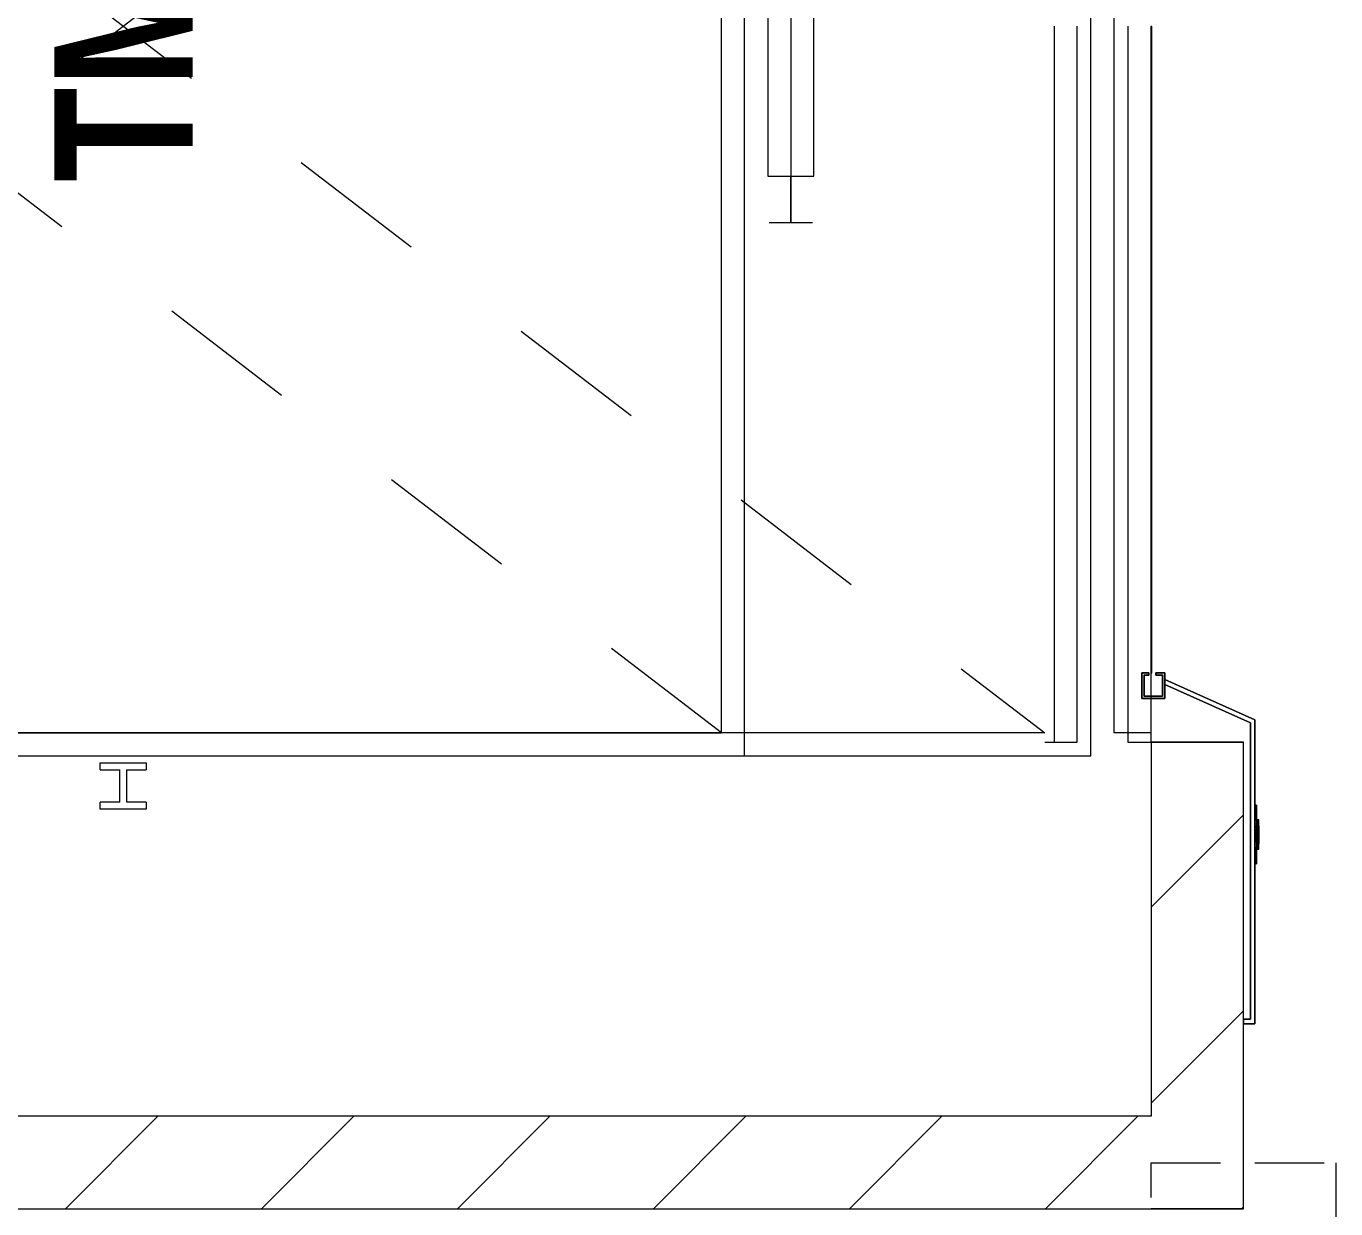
# Model space of a CAD drawing. Header units: millimetres. Extents: x -4000 to 187956, y -58990 to 162485.
# Drawn here: x 125715 to 128550, y 10400 to 12960 of the extents above; entities that cross this region are included whole.
import ezdxf

# ---------------------------------------------------------------- set-up
doc = ezdxf.new("R2010")
doc.units = ezdxf.units.MM
for name, pattern in [('Dash', [600, 300, -300]), ('Dash - 1_5mm', [225, 150, -75]), ('Dash_2_', [635, 317.5, -317.5])]:
    doc.linetypes.add(name, pattern=pattern)
for name, color, linetype, lineweight in [('A-ANNO-NOTE', 131, 'Continuous', 9), ('A-DETL-GENF', 92, 'Continuous', 9), ('A-DOOR', 31, 'Continuous', 13), ('A-DOOR-HDLN', 31, 'Dash_2_', 13), ('A-WALL', 113, 'Continuous', 13), ('A-WALL-PATT', 111, 'Continuous', 13)]:
    doc.layers.add(name, color=color, linetype=linetype, lineweight=lineweight)
doc.styles.add('Arial_B', font='arialbd.ttf', dxfattribs={"width": 0.8, "height": 300})
pattern_1 = [(45, (0, 0), (-212.132, 212.132), [])]

# ---------------------------------------------------------------- blocks, each defined once
blk = doc.blocks.new('MP_DR_Shutter_Roller - 3400x4000-335565-0_000')
at = {"layer": 'A-DOOR', "linetype": 'Dash - 1_5mm', "lineweight": 9}
for p, q in [((-1950, -500), (-1950, -100)), ((-1950, -100), (1950, -100)), ((1950, -100), (1950, -500)), ((1950, -500), (-1950, -500))]:
    blk.add_line(p, q, dxfattribs=at)
at = {"layer": 'A-DOOR', "color": 174, "lineweight": 15}
blk.add_line((1700, -100), (-1700, -100), dxfattribs=at)
blk.add_line((1700, -100), (-1700, -100), dxfattribs=at)
blk.add_line((1700, -100), (-1700, -100), dxfattribs=at)
blk.add_line((1700, -100), (-1700, -100), dxfattribs=at)
blk.add_line((1700, -100), (-1700, -100), dxfattribs=at)
blk.add_line((1700, -100), (-1700, -100), dxfattribs=at)
blk.add_line((1700, -100), (-1700, -100), dxfattribs=at)
blk.add_line((1700, -100), (-1700, -100), dxfattribs=at)
blk.add_line((1700, -100), (-1700, -100), dxfattribs=at)
blk.add_line((1700, -100), (-1700, -100), dxfattribs=at)
blk.add_line((1700, -100), (-1700, -100), dxfattribs=at)
blk.add_line((1700, -100), (-1700, -100), dxfattribs=at)
blk.add_line((1700, -100), (-1700, -100), dxfattribs=at)
blk.add_line((1700, -100), (-1700, -100), dxfattribs=at)
blk.add_line((1700, -100), (-1700, -100), dxfattribs=at)
blk.add_line((1700, -100), (-1700, -100), dxfattribs=at)
blk.add_line((1700, -100), (-1700, -100), dxfattribs=at)
blk.add_line((1700, -100), (-1700, -100), dxfattribs=at)
blk.add_line((1700, -100), (-1700, -100), dxfattribs=at)
blk.add_line((1700, -100), (-1700, -100), dxfattribs=at)
blk.add_line((1700, -100), (-1700, -100), dxfattribs=at)
blk.add_line((1700, -100), (-1700, -100), dxfattribs=at)
blk.add_line((1700, -100), (-1700, -100), dxfattribs=at)
blk.add_line((1700, -100), (-1700, -100), dxfattribs=at)
blk = doc.blocks.new('VSC-THANG MÁY 2 - 3060x4090-335206-0_000')
at = {"layer": 'A-DOOR', "lineweight": 9}
blk.add_line((1605, 4335), (-1455, 4335), dxfattribs=at)
at = {"layer": 'A-DOOR-HDLN', "linetype": 'Continuous', "lineweight": 9}
for p, q in [((400, 4535), (-250, 4535)), ((400, 4435), (400, 4535)), ((500, 4438.1), (500, 4531.9)), ((-350, 4485), (500, 4485)), ((500, 4485), (400, 4485)), ((-250, 4435), (400, 4435)), ((1655, 4385), (-1505, 4385)), ((1655, 245), (1655, 4385)), ((1605, 345), (1605, 4335))]:
    blk.add_line(p, q, dxfattribs=at)
at = {"layer": 'A-DOOR-HDLN', "color": 5, "linetype": 'Dash', "lineweight": 15}
blk.add_line((1605, 4335), (-1455, 345), dxfattribs=at)
blk = doc.blocks.new('VSC-THANG MÁY 2 - 3060x4090-V704-0_000')
at = {"layer": 'A-DOOR', "lineweight": 9, "transparency": 33554534}
h = blk.add_hatch(color=256, dxfattribs=at)
h.paths.add_polyline_path([(-1380.9, 85), (-1325, 85), (-1325, 105), (-1330, 105), (-1330, 90), (-1375.9, 90), (-1375.9, 130), (-1330, 130), (-1330, 120), (-1325, 120), (-1325, 135), (-1380.9, 135)])
h.paths.add_polyline_path([(1475, 85), (1530.9, 85), (1530.9, 135), (1475, 135), (1475, 120), (1480, 120), (1480, 130), (1525.9, 130), (1525.9, 90), (1480, 90), (1480, 105), (1475, 105)])
at = {"layer": 'A-DOOR', "lineweight": 9}
h = blk.add_hatch(dxfattribs=at)
h.set_pattern_fill('FP_22', color=256, style=0, pattern_type=2)
h.set_pattern_definition([(315, (-12885, 128264.8), (449.0128, 449.0128), []), (315, (-12885, 128106.04), (898.0256, 0), []), (315, (-12885, 128423.54), (898.0256, 0), [])])
h.paths.add_polyline_path([(-1325, 113), (74.2, 113), (74.2, 115), (-1325, 115)])
h.paths.add_polyline_path([(75, 115), (75, 113), (1475, 113), (1475, 115), (715.3, 115)])
at = {"layer": 'A-DETL-GENF', "color": 250}
for p, q in [((-1620, 2390), (-1605, 2390)), ((-1620, 2290), (-1620, 2390)), ((-1605, 2347.5), (-1605, 2390)), ((-1535, 2390), (-1535, 2347.5)), ((-1535, 2390), (-1520, 2390)), ((-1520, 2390), (-1520, 2290)), ((-1605, 2347.5), (-1535, 2347.5)), ((-1605, 2290), (-1605, 2332.5)), ((-1605, 2332.5), (-1535, 2332.5)), ((-1535, 2332.5), (-1535, 2290)), ((-1605, 2290), (-1620, 2290)), ((-1520, 2290), (-1535, 2290))]:
    blk.add_line(p, q, dxfattribs=at)
at = {"layer": 'A-DOOR', "color": 5, "lineweight": 15}
for p, q in [((-1325, 135), (-1380.9, 135)), ((-1380.9, 135), (-1380.9, 85)), ((-1375.9, 90), (-1375.9, 130)), ((-1375.9, 130), (-1330, 130)), ((-1330, 130), (-1330, 120)), ((-1330, 120), (-1325, 120)), ((-1325, 120), (-1325, 135)), ((74.2, 115), (-1325, 115)), ((-1325, 115), (-1325, 113)), ((74.2, 113), (74.2, 115)), ((-1330, 90), (-1375.9, 90)), ((-1325, 105), (-1330, 105)), ((-1330, 105), (-1330, 90)), ((-1325, 113), (74.2, 113)), ((-1325, 85), (-1325, 105)), ((-1350.6, 85), (-1433, -100)), ((-1426.5, -110), (-1339.7, 85)), ((-1380.9, 85), (-1325, 85)), ((-1339.7, 85), (-1350.6, 85)), ((-2085, -85), (-2085, -110)), ((-2075, -100), (-2075, -85)), ((-2085, -110), (-1738.5, -110)), ((-1433, -100), (-2075, -100)), ((-1738.5, -110), (-1611.5, -110)), ((-1738.5, -110), (-1738.5, -113.2)), ((-1611.5, -113.2), (-1738.5, -113.2)), ((-1706.7, -113.2), (-1706.7, -116.4)), ((-1705.2, -113.2), (-1705.2, -114.8)), ((-1644.8, -114.8), (-1644.8, -113.2)), ((-1643.2, -116.4), (-1643.2, -113.2)), ((-1611.5, -113.2), (-1611.5, -110)), ((-1611.5, -110), (-1426.5, -110)), ((-1675.2, -116.4), (-1706.9, -116.4)), ((-1706.9, -116.4), (-1706.9, -118.5)), ((-1706.9, -118.5), (-1643.4, -118.5)), ((-1706.9, -118.5), (-1705.9, -118.5)), ((-1706.7, -116.4), (-1705.7, -116.4)), ((-1667, -116.4), (-1675, -116.4)), ((-1659.3, -116.4), (-1666.8, -116.4)), ((-1666.8, -116.4), (-1659.3, -116.4)), ((-1659.1, -116.4), (-1652.7, -116.4)), ((-1652.5, -116.4), (-1647.7, -116.4)), ((-1647.5, -116.4), (-1643.2, -116.4)), ((-1644.5, -118.5), (-1643.4, -118.5)), ((-1643.4, -118.5), (-1643.4, -116.4))]:
    blk.add_line(p, q, dxfattribs=at)
at = {"layer": 'A-DOOR', "color": 172, "lineweight": 15}
for p, q in [((-1380.9, 135), (-1325, 135)), ((-1380.9, 85), (-1380.9, 135)), ((-1330, 130), (-1375.9, 130)), ((-1375.9, 130), (-1375.9, 90)), ((-1330, 120), (-1330, 130)), ((-1325, 120), (-1330, 120)), ((-1325, 135), (-1325, 120)), ((-1375.9, 90), (-1330, 90)), ((-1330, 90), (-1330, 105)), ((-1330, 105), (-1325, 105)), ((-1325, 105), (-1325, 85)), ((-1350.6, 85), (-1380.9, 85)), ((-1325, 85), (-1339.7, 85))]:
    blk.add_line(p, q, dxfattribs=at)
at = {"layer": 'A-DOOR', "color": 171, "lineweight": 15}
for p, q in [((-1325, 115), (-1325, 113)), ((74.2, 115), (-1325, 115)), ((74.2, 115), (74.2, 113)), ((-1325, 113), (74.2, 113)), ((-1433, -100), (-1350.6, 85)), ((-1339.7, 85), (-1426.5, -110)), ((-2075, -85), (-2085, -85)), ((-2085, -110), (-2085, -85)), ((-2075, -85), (-2075, -100)), ((-1738.5, -110), (-2085, -110)), ((-2075, -100), (-1433, -100)), ((-1738.5, -113.2), (-1738.5, -110)), ((-1738.5, -110), (-1706.7, -110)), ((-1738.5, -113.2), (-1706.7, -113.2)), ((-1706.7, -110), (-1706.7, -113.2)), ((-1644.3, -110), (-1706.7, -110)), ((-1706.7, -113.2), (-1706.7, -116.4)), ((-1705.2, -110), (-1705.2, -113.2)), ((-1644.8, -113.2), (-1644.8, -110)), ((-1643.2, -110), (-1644.3, -110)), ((-1643.2, -113.2), (-1643.2, -110)), ((-1643.2, -110), (-1611.5, -110)), ((-1643.2, -113.2), (-1611.5, -113.2)), ((-1643.2, -116.4), (-1643.2, -113.2)), ((-1611.5, -113.2), (-1611.5, -110)), ((-1426.5, -110), (-1611.5, -110)), ((-1705.9, -116.4), (-1706.9, -116.4)), ((-1706.7, -116.4), (-1705.7, -116.4)), ((-1706.7, -116.4), (-1705.7, -116.4)), ((-1705.9, -118.5), (-1691.7, -118.5)), ((-1705.7, -116.4), (-1702.7, -116.4)), ((-1705.2, -114.8), (-1704.1, -114.8)), ((-1705.2, -114.8), (-1704.1, -114.8)), ((-1702.7, -114.8), (-1697.6, -114.8)), ((-1702.5, -116.4), (-1697.7, -116.4)), ((-1697.5, -116.4), (-1691.1, -116.4)), ((-1696.3, -114.8), (-1690.9, -114.8)), ((-1691.7, -118.5), (-1694.2, -118.5)), ((-1691.7, -118.5), (-1694.2, -118.5)), ((-1659.2, -118.5), (-1691.1, -118.5)), ((-1680.1, -118.5), (-1691.1, -118.5)), ((-1690.9, -116.4), (-1683.4, -116.4)), ((-1690.1, -114.8), (-1683.2, -114.8)), ((-1683.2, -116.4), (-1675.2, -116.4)), ((-1682.8, -114.8), (-1667.2, -114.8)), ((-1659.2, -118.5), (-1680.1, -118.5)), ((-1675, -116.4), (-1667, -116.4)), ((-1666.8, -114.8), (-1661, -114.8)), ((-1659.1, -114.8), (-1654.1, -114.8)), ((-1652.7, -116.4), (-1659.1, -116.4)), ((-1656.1, -118.5), (-1658.7, -118.5)), ((-1656.1, -118.5), (-1658.7, -118.5)), ((-1658.6, -118.5), (-1644.5, -118.5)), ((-1647.7, -116.4), (-1652.5, -116.4)), ((-1652.4, -114.8), (-1648.9, -114.8)), ((-1648.7, -114.8), (-1644.8, -114.8)), ((-1644.5, -116.4), (-1647.4, -116.4)), ((-1645.9, -114.8), (-1644.8, -114.8)), ((-1643.4, -116.4), (-1644.5, -116.4)), ((-1643.4, -116.4), (-1644.5, -116.4)), ((-1644.3, -116.4), (-1643.2, -116.4)), ((-1644.3, -116.4), (-1643.2, -116.4))]:
    blk.add_line(p, q, dxfattribs=at)
at = {"layer": 'A-DOOR', "color": 175, "lineweight": 15}
for p, q in [((-1339.7, 85), (-1350.6, 85)), ((-1350.6, 85), (-1339.7, 85))]:
    blk.add_line(p, q, dxfattribs=at)
at = {"layer": 'A-DOOR', "color": 161, "lineweight": 15}
for p, q in [((-2085, -85), (-2075, -85)), ((-1706.7, -110), (-1738.5, -110)), ((-1706.7, -110), (-1738.5, -110)), ((-1706.7, -110), (-1706.7, -113.2)), ((-1705.7, -110), (-1706.7, -110)), ((-1705.7, -110), (-1706.7, -110)), ((-1706.7, -113.2), (-1706.7, -116.4)), ((-1704.1, -110), (-1705.2, -110)), ((-1697.6, -110), (-1705.2, -110)), ((-1705.2, -110), (-1697.6, -110)), ((-1705.2, -110), (-1704.1, -110)), ((-1705.2, -113.2), (-1705.2, -114.8)), ((-1705.2, -113.2), (-1705.2, -114.8)), ((-1690.9, -110), (-1696.3, -110)), ((-1696.3, -110), (-1690.9, -110)), ((-1683.2, -110), (-1690.1, -110)), ((-1690.1, -110), (-1683.2, -110)), ((-1667.2, -110), (-1682.8, -110)), ((-1682.8, -110), (-1667.2, -110)), ((-1680.4, -114.8), (-1680.4, -113.2)), ((-1679.2, -114.8), (-1679.2, -113.2)), ((-1677.5, -114.4), (-1677.5, -113.2)), ((-1677.5, -114.4), (-1677.5, -113.2)), ((-1677.5, -114.4), (-1677.5, -113.2)), ((-1672.5, -113.2), (-1672.5, -114.8)), ((-1672.5, -114.8), (-1672.5, -113.2)), ((-1672.5, -114.8), (-1672.5, -113.2)), ((-1670.8, -114.8), (-1670.8, -113.3)), ((-1659.9, -110), (-1666.8, -110)), ((-1666.8, -110), (-1659.9, -110)), ((-1653.7, -110), (-1659.1, -110)), ((-1659.1, -110), (-1653.7, -110)), ((-1644.8, -110), (-1652.4, -110)), ((-1652.4, -110), (-1644.8, -110)), ((-1644.8, -110), (-1645.9, -110)), ((-1645.9, -110), (-1644.8, -110)), ((-1644.8, -114.8), (-1644.8, -113.2)), ((-1644.8, -114.8), (-1644.8, -113.2)), ((-1643.2, -110), (-1644.3, -110)), ((-1643.2, -110), (-1644.3, -110)), ((-1611.5, -110), (-1643.2, -110)), ((-1643.2, -113.2), (-1643.2, -110)), ((-1611.5, -110), (-1643.2, -110)), ((-1643.2, -116.4), (-1643.2, -113.2)), ((-1706.7, -116.4), (-1705.7, -116.4)), ((-1706.7, -116.4), (-1705.7, -116.4)), ((-1702.9, -116.4), (-1705.2, -116.4)), ((-1702.9, -116.4), (-1705.2, -116.4)), ((-1702.7, -114.8), (-1697.6, -114.8)), ((-1697.8, -116.4), (-1702.7, -116.4)), ((-1697.8, -116.4), (-1702.7, -116.4)), ((-1696.3, -114.8), (-1690.9, -114.8)), ((-1691.8, -116.4), (-1696.3, -116.4)), ((-1691.1, -116.4), (-1696.3, -116.4)), ((-1694.2, -116.4), (-1691.7, -116.4)), ((-1694.2, -116.4), (-1691.7, -116.4)), ((-1691.1, -118.5), (-1659.3, -118.5)), ((-1691, -116.4), (-1683.5, -116.4)), ((-1691, -116.4), (-1683.5, -116.4)), ((-1690.1, -114.8), (-1683.2, -114.8)), ((-1683.4, -116.4), (-1690.1, -116.4)), ((-1683.3, -116.4), (-1675.2, -116.4)), ((-1683.3, -116.4), (-1675.2, -116.4)), ((-1682.8, -114.8), (-1680.4, -114.8)), ((-1675.2, -116.4), (-1682.8, -116.4)), ((-1679.2, -114.8), (-1680.4, -114.8)), ((-1680.4, -114.8), (-1679.2, -114.8)), ((-1677.5, -114.8), (-1679.2, -114.8)), ((-1679.2, -114.8), (-1677.5, -114.8)), ((-1672.5, -114.8), (-1677.1, -114.8)), ((-1677.1, -114.8), (-1672.5, -114.8)), ((-1675, -116.4), (-1666.9, -116.4)), ((-1675, -116.4), (-1666.9, -116.4)), ((-1667.2, -116.4), (-1675, -116.4)), ((-1672.5, -114.8), (-1670.8, -114.8)), ((-1670.8, -114.8), (-1672.5, -114.8)), ((-1670.8, -114.8), (-1669.6, -114.8)), ((-1669.6, -114.8), (-1670.8, -114.8)), ((-1668.8, -114.8), (-1667.2, -114.8)), ((-1666.8, -114.8), (-1661, -114.8)), ((-1659.9, -116.4), (-1666.8, -116.4)), ((-1665.7, -116.4), (-1659.2, -116.4)), ((-1665.7, -116.4), (-1659.2, -116.4)), ((-1659.1, -114.8), (-1654.1, -114.8)), ((-1653.7, -116.4), (-1659.1, -116.4)), ((-1658.7, -116.4), (-1656.1, -116.4)), ((-1658.7, -116.4), (-1656.1, -116.4)), ((-1653.7, -116.4), (-1658.6, -116.4)), ((-1652.4, -114.8), (-1648.9, -114.8)), ((-1647.5, -116.4), (-1652.4, -116.4)), ((-1647.5, -116.4), (-1652.4, -116.4)), ((-1648.7, -114.8), (-1645.9, -114.8)), ((-1644.8, -116.4), (-1647.3, -116.4)), ((-1644.8, -116.4), (-1647.3, -116.4)), ((-1644.3, -116.4), (-1643.2, -116.4)), ((-1644.3, -116.4), (-1643.2, -116.4))]:
    blk.add_line(p, q, dxfattribs=at)
at = {"layer": 'A-DOOR', "color": 151, "lineweight": 15}
for p, q in [((-1705.7, -110), (-1706.7, -110)), ((-1706.7, -110), (-1706.7, -113.2)), ((-1705.7, -110), (-1706.7, -110)), ((-1705.2, -111), (-1705.2, -113.2)), ((-1705.2, -111), (-1705.2, -113.2)), ((-1701.1, -110), (-1704.1, -110)), ((-1704.1, -110), (-1701.1, -110)), ((-1697.6, -110), (-1701.1, -110)), ((-1701.1, -110), (-1697.6, -110)), ((-1690.9, -110), (-1696.3, -110)), ((-1696.3, -110), (-1690.9, -110)), ((-1683.2, -110), (-1690.1, -110)), ((-1690.1, -110), (-1683.2, -110)), ((-1680.4, -110), (-1682.8, -110)), ((-1682.8, -110), (-1680.4, -110)), ((-1679.2, -110), (-1680.4, -110)), ((-1680.4, -110), (-1679.2, -110)), ((-1680.4, -111.5), (-1680.4, -110)), ((-1679.2, -110), (-1680.4, -110)), ((-1680.4, -110), (-1679.2, -110)), ((-1680.4, -111.5), (-1680.4, -110)), ((-1679.2, -113.2), (-1680.4, -113.2)), ((-1680.4, -113.2), (-1679.2, -113.2)), ((-1677.5, -110), (-1679.2, -110)), ((-1679.2, -110), (-1677.5, -110)), ((-1679.2, -112.2), (-1679.2, -110)), ((-1677.5, -110), (-1679.2, -110)), ((-1679.2, -110), (-1677.5, -110)), ((-1679.2, -112.2), (-1679.2, -110)), ((-1677.6, -113.2), (-1679.1, -113.2)), ((-1679.1, -113.2), (-1677.6, -113.2)), ((-1672.5, -110), (-1677.5, -110)), ((-1677.5, -110), (-1672.5, -110)), ((-1677.5, -113.2), (-1677.5, -110)), ((-1677.5, -113.2), (-1677.5, -110)), ((-1677.5, -113.2), (-1677.5, -110)), ((-1672.5, -110), (-1677.5, -110)), ((-1677.5, -110), (-1672.5, -110)), ((-1677.5, -113.2), (-1677.5, -110)), ((-1677.5, -113.2), (-1677.5, -110)), ((-1677.5, -113.2), (-1677.5, -110)), ((-1677.5, -114.4), (-1677.5, -113.2)), ((-1672.5, -113.2), (-1677.5, -113.2)), ((-1677.5, -113.2), (-1672.5, -113.2)), ((-1672.5, -110), (-1670.8, -110)), ((-1670.8, -110), (-1672.5, -110)), ((-1672.5, -110), (-1672.5, -111.5)), ((-1672.5, -111.5), (-1672.5, -110)), ((-1672.5, -111.5), (-1672.5, -110)), ((-1672.5, -110), (-1670.8, -110)), ((-1670.8, -110), (-1672.5, -110)), ((-1672.5, -110), (-1672.5, -111.5)), ((-1672.5, -111.5), (-1672.5, -110)), ((-1672.5, -111.5), (-1672.5, -110)), ((-1672.5, -111.9), (-1672.5, -113.2)), ((-1672.5, -113.2), (-1672.5, -111.9)), ((-1672.5, -113.2), (-1672.5, -111.9)), ((-1672.5, -111.9), (-1672.5, -113.2)), ((-1672.5, -113.2), (-1672.5, -111.9)), ((-1672.5, -113.2), (-1672.5, -111.9)), ((-1672.5, -114.8), (-1672.5, -113.2)), ((-1672.5, -113.2), (-1670.9, -113.2)), ((-1670.9, -113.2), (-1672.5, -113.2)), ((-1671.2, -114.8), (-1671.2, -113.2)), ((-1670.8, -110), (-1669.6, -110)), ((-1669.6, -110), (-1670.8, -110)), ((-1670.8, -112.6), (-1670.8, -110)), ((-1670.8, -110), (-1669.6, -110)), ((-1669.6, -110), (-1670.8, -110)), ((-1670.8, -112.6), (-1670.8, -110)), ((-1667.2, -110), (-1669.6, -110)), ((-1669.6, -113.2), (-1669.6, -110)), ((-1669.6, -113.2), (-1669.6, -110)), ((-1669.6, -110), (-1667.2, -110)), ((-1659.9, -110), (-1666.8, -110)), ((-1666.8, -110), (-1659.9, -110)), ((-1653.7, -110), (-1659.1, -110)), ((-1659.1, -110), (-1653.7, -110)), ((-1648.9, -110), (-1652.4, -110)), ((-1652.4, -110), (-1648.9, -110)), ((-1645.9, -110), (-1648.9, -110)), ((-1648.9, -110), (-1645.9, -110)), ((-1644.8, -113.2), (-1644.8, -110)), ((-1644.8, -113.2), (-1644.8, -110)), ((-1643.2, -110), (-1644.3, -110)), ((-1643.2, -110), (-1644.3, -110)), ((-1643.2, -113.2), (-1643.2, -110)), ((-1706.7, -116.4), (-1705.7, -116.4)), ((-1705.2, -114.8), (-1704.1, -114.8)), ((-1705.2, -114.8), (-1704.1, -114.8)), ((-1705.2, -114.8), (-1704.1, -114.8)), ((-1705.2, -114.8), (-1704.1, -114.8)), ((-1702.7, -116.4), (-1704.4, -116.4)), ((-1704.4, -116.4), (-1702.7, -116.4)), ((-1704.4, -116.4), (-1702.7, -116.4)), ((-1697.6, -116.4), (-1702.5, -116.4)), ((-1702.5, -116.4), (-1697.7, -116.4)), ((-1702.5, -116.4), (-1697.7, -116.4)), ((-1691.7, -116.4), (-1696.4, -116.4)), ((-1696.4, -116.4), (-1691.8, -116.4)), ((-1696.4, -116.4), (-1691.8, -116.4)), ((-1683.4, -116.4), (-1690.1, -116.4)), ((-1675.2, -116.4), (-1682.8, -116.4)), ((-1680.4, -114.8), (-1679.3, -114.8)), ((-1678.8, -114.8), (-1678.8, -113.4)), ((-1677.5, -114.8), (-1678.8, -114.8)), ((-1678.8, -114.8), (-1677.5, -114.8)), ((-1677.1, -114.8), (-1675, -114.8)), ((-1675, -114.8), (-1672.5, -114.8)), ((-1667.2, -116.4), (-1675, -116.4)), ((-1672.5, -114.8), (-1671.2, -114.8)), ((-1671.2, -114.8), (-1672.5, -114.8)), ((-1670.7, -114.8), (-1669.6, -114.8)), ((-1659.9, -116.4), (-1665.6, -116.4)), ((-1653.6, -116.4), (-1658.6, -116.4)), ((-1658.6, -116.4), (-1653.6, -116.4)), ((-1658.6, -116.4), (-1653.6, -116.4)), ((-1647.7, -116.4), (-1652.5, -116.4)), ((-1652.5, -116.4), (-1647.7, -116.4)), ((-1652.5, -116.4), (-1647.7, -116.4)), ((-1647.5, -116.4), (-1645.6, -116.4)), ((-1647.5, -116.4), (-1645.6, -116.4)), ((-1645.6, -116.4), (-1647.4, -116.4)), ((-1645.9, -114.8), (-1644.8, -114.8)), ((-1645.9, -114.8), (-1644.8, -114.8)), ((-1645.9, -114.8), (-1644.8, -114.8)), ((-1645.9, -114.8), (-1644.8, -114.8)), ((-1644.3, -116.4), (-1643.2, -116.4))]:
    blk.add_line(p, q, dxfattribs=at)
at = {"layer": 'A-DOOR', "color": 255, "lineweight": 15}
for p, q in [((-1705.7, -110), (-1706.7, -110)), ((-1704.1, -110), (-1705.2, -110)), ((-1704.1, -110), (-1705.2, -110)), ((-1704.1, -110), (-1705.2, -110)), ((-1704.1, -110), (-1705.2, -110)), ((-1705.2, -110), (-1704.1, -110)), ((-1705.2, -110), (-1704.1, -110)), ((-1705.2, -113.2), (-1705.2, -114.8)), ((-1697.5, -110), (-1704.4, -110)), ((-1702.5, -110), (-1704.4, -110)), ((-1697.5, -110), (-1702.5, -110)), ((-1690.9, -110), (-1696.4, -110)), ((-1690.9, -110), (-1696.4, -110)), ((-1683.2, -110), (-1690.1, -110)), ((-1683.2, -110), (-1690.1, -110)), ((-1680.4, -110), (-1682.8, -110)), ((-1680.4, -110), (-1682.8, -110)), ((-1677.5, -110), (-1678.8, -110)), ((-1678.8, -110), (-1677.5, -110)), ((-1678.8, -112.5), (-1678.8, -110)), ((-1677.5, -110), (-1678.8, -110)), ((-1678.8, -110), (-1677.5, -110)), ((-1678.8, -112.5), (-1678.8, -110)), ((-1677.5, -113.2), (-1677.5, -110)), ((-1677.5, -113.2), (-1677.5, -110)), ((-1677.5, -114.4), (-1677.5, -113.2)), ((-1672.5, -110), (-1671.2, -110)), ((-1671.2, -110), (-1672.5, -110)), ((-1672.5, -111.5), (-1672.5, -110)), ((-1672.5, -110), (-1671.2, -110)), ((-1671.2, -110), (-1672.5, -110)), ((-1672.5, -111.5), (-1672.5, -110)), ((-1672.5, -113.2), (-1672.5, -111.9)), ((-1672.5, -113.2), (-1672.5, -111.9)), ((-1672.5, -114.8), (-1672.5, -113.2)), ((-1672.5, -113.2), (-1671.2, -113.2)), ((-1671.2, -113.2), (-1672.5, -113.2)), ((-1671.2, -112.3), (-1671.2, -110)), ((-1671.2, -112.3), (-1671.2, -110)), ((-1667.2, -110), (-1669.6, -110)), ((-1667.2, -110), (-1669.6, -110)), ((-1659.9, -110), (-1666.8, -110)), ((-1659.9, -110), (-1666.8, -110)), ((-1653.6, -110), (-1659.1, -110)), ((-1653.6, -110), (-1659.1, -110)), ((-1647.5, -110), (-1652.5, -110)), ((-1645.6, -110), (-1652.5, -110)), ((-1645.6, -110), (-1647.5, -110)), ((-1644.8, -110), (-1645.9, -110)), ((-1644.8, -110), (-1645.9, -110)), ((-1644.8, -110), (-1645.9, -110)), ((-1644.8, -110), (-1645.9, -110)), ((-1645.9, -110), (-1644.8, -110)), ((-1645.9, -110), (-1644.8, -110)), ((-1644.8, -114.8), (-1644.8, -113.2)), ((-1643.2, -110), (-1644.3, -110)), ((-1704.1, -116.4), (-1705.2, -116.4)), ((-1704.1, -116.4), (-1705.2, -116.4)), ((-1702.9, -116.4), (-1704.1, -116.4)), ((-1702.9, -116.4), (-1704.1, -116.4)), ((-1701.1, -116.4), (-1702.7, -116.4)), ((-1701.1, -116.4), (-1702.7, -116.4)), ((-1701.1, -114.8), (-1697.7, -114.8)), ((-1701.1, -114.8), (-1697.7, -114.8)), ((-1697.8, -116.4), (-1701.1, -116.4)), ((-1697.8, -116.4), (-1701.1, -116.4)), ((-1696.3, -114.8), (-1692.7, -114.8)), ((-1696.3, -114.8), (-1692.7, -114.8)), ((-1691.8, -116.4), (-1696.3, -116.4)), ((-1695.6, -116.4), (-1695.6, -114.8)), ((-1691.7, -116.4), (-1695.6, -116.4)), ((-1690.1, -114.8), (-1685.2, -114.8)), ((-1690.1, -114.8), (-1685.2, -114.8)), ((-1683.4, -116.4), (-1690.1, -116.4)), ((-1690.1, -116.4), (-1683.4, -116.4)), ((-1690.1, -116.4), (-1683.4, -116.4)), ((-1684.7, -114.8), (-1683.2, -114.8)), ((-1684.7, -114.8), (-1683.2, -114.8)), ((-1682.8, -114.8), (-1680.4, -114.8)), ((-1682.8, -114.8), (-1680.4, -114.8)), ((-1675.2, -116.4), (-1682.8, -116.4)), ((-1682.8, -116.4), (-1675.2, -116.4)), ((-1682.8, -116.4), (-1675.2, -116.4)), ((-1677.5, -114.8), (-1678.8, -114.8)), ((-1678.8, -114.8), (-1677.5, -114.8)), ((-1675, -114.8), (-1675, -116.4)), ((-1667.2, -116.4), (-1675, -116.4)), ((-1675, -116.4), (-1667.2, -116.4)), ((-1675, -116.4), (-1667.2, -116.4)), ((-1672.5, -114.8), (-1671.2, -114.8)), ((-1671.2, -114.8), (-1672.5, -114.8)), ((-1668.8, -114.8), (-1667.2, -114.8)), ((-1668.8, -114.8), (-1667.2, -114.8)), ((-1666.8, -114.8), (-1661.7, -114.8)), ((-1666.8, -114.8), (-1661.7, -114.8)), ((-1659.9, -116.4), (-1665.6, -116.4)), ((-1665.6, -116.4), (-1659.9, -116.4)), ((-1665.6, -116.4), (-1659.9, -116.4)), ((-1659.1, -114.8), (-1655.1, -114.8)), ((-1659.1, -114.8), (-1655.1, -114.8)), ((-1654.4, -116.4), (-1658.7, -116.4)), ((-1653.7, -116.4), (-1658.6, -116.4)), ((-1652.4, -114.8), (-1648.9, -114.8)), ((-1652.4, -114.8), (-1648.9, -114.8)), ((-1648.9, -116.4), (-1652.4, -116.4)), ((-1648.9, -116.4), (-1652.4, -116.4)), ((-1647.5, -116.4), (-1648.9, -116.4)), ((-1647.5, -116.4), (-1648.9, -116.4)), ((-1648.7, -114.8), (-1647.3, -114.8)), ((-1648.7, -114.8), (-1647.3, -114.8)), ((-1645.9, -116.4), (-1647.3, -116.4)), ((-1644.8, -116.4), (-1647.3, -116.4)), ((-1644.8, -116.4), (-1645.9, -116.4))]:
    blk.add_line(p, q, dxfattribs=at)
at = {"layer": 'A-DOOR', "color": 90, "lineweight": 15}
for p, q in [((-1704.1, -110), (-1705.2, -110)), ((-1704.1, -110), (-1705.2, -110)), ((-1705.2, -110), (-1704.1, -110)), ((-1705.2, -110), (-1704.1, -110)), ((-1705.2, -111), (-1705.2, -113.2)), ((-1702.5, -110), (-1704.4, -110)), ((-1702.5, -110), (-1704.4, -110)), ((-1702.5, -110), (-1704.4, -110)), ((-1697.5, -110), (-1704.1, -110)), ((-1701.1, -110), (-1704.1, -110)), ((-1701.1, -110), (-1704.1, -110)), ((-1701.1, -110), (-1704.1, -110)), ((-1701.1, -110), (-1704.1, -110)), ((-1704.1, -110), (-1701.1, -110)), ((-1704.1, -110), (-1701.1, -110)), ((-1701.1, -110), (-1704.1, -110)), ((-1697.6, -110), (-1704.1, -110)), ((-1704.1, -110), (-1701.1, -110)), ((-1704.1, -110), (-1701.1, -110)), ((-1704.1, -110), (-1701.1, -110)), ((-1697.5, -110), (-1704.1, -110)), ((-1704.1, -113.2), (-1702.6, -113.2)), ((-1697.5, -110), (-1702.5, -110)), ((-1697.5, -110), (-1702.5, -110)), ((-1697.5, -110), (-1702.5, -110)), ((-1697.6, -110), (-1701.1, -110)), ((-1697.6, -110), (-1701.1, -110)), ((-1697.6, -110), (-1701.1, -110)), ((-1697.6, -110), (-1701.1, -110)), ((-1701.1, -110), (-1697.6, -110)), ((-1701.1, -110), (-1697.6, -110)), ((-1697.6, -110), (-1701.1, -110)), ((-1701.1, -110), (-1697.6, -110)), ((-1701.1, -110), (-1697.6, -110)), ((-1701.1, -110), (-1697.5, -110)), ((-1700, -113.2), (-1698.7, -113.2)), ((-1690.9, -110), (-1696.4, -110)), ((-1690.9, -110), (-1696.4, -110)), ((-1690.9, -110), (-1696.4, -110)), ((-1690.9, -110), (-1696.3, -110)), ((-1690.9, -110), (-1696.3, -110)), ((-1690.9, -110), (-1696.3, -110)), ((-1690.9, -110), (-1696.3, -110)), ((-1690.9, -110), (-1696.3, -110)), ((-1696.3, -110), (-1690.9, -110)), ((-1696.3, -110), (-1690.9, -110)), ((-1690.9, -110), (-1696.3, -110)), ((-1690.9, -110), (-1696.3, -110)), ((-1696.3, -110), (-1690.9, -110)), ((-1696.3, -110), (-1690.9, -110)), ((-1696.3, -110), (-1690.9, -110)), ((-1690.9, -110), (-1696.3, -110)), ((-1695.6, -113.2), (-1694.2, -113.2)), ((-1694.2, -113.2), (-1695.6, -113.2)), ((-1695.6, -113.2), (-1694.2, -113.2)), ((-1695.6, -114.8), (-1695.6, -113.2)), ((-1694.2, -113.2), (-1695.6, -113.2)), ((-1695.6, -113.2), (-1694.2, -113.2)), ((-1695.6, -114.8), (-1695.6, -113.2)), ((-1692.2, -113.2), (-1690.9, -113.2)), ((-1690.9, -113.2), (-1692.2, -113.2)), ((-1692.2, -113.2), (-1690.9, -113.2)), ((-1690.9, -113.2), (-1692.2, -113.2)), ((-1692.2, -113.2), (-1690.9, -113.2)), ((-1683.2, -110), (-1690.1, -110)), ((-1683.2, -110), (-1690.1, -110)), ((-1683.2, -110), (-1690.1, -110)), ((-1683.2, -110), (-1690.1, -110)), ((-1683.2, -110), (-1690.1, -110)), ((-1683.2, -110), (-1690.1, -110)), ((-1690.1, -110), (-1683.2, -110)), ((-1690.1, -110), (-1683.2, -110)), ((-1683.2, -110), (-1690.1, -110)), ((-1683.2, -110), (-1690.1, -110)), ((-1683.2, -110), (-1690.1, -110)), ((-1683.2, -110), (-1690.1, -110)), ((-1690.1, -110), (-1683.2, -110)), ((-1690.1, -110), (-1683.2, -110)), ((-1690.1, -110), (-1683.2, -110)), ((-1683.2, -110), (-1690.1, -110)), ((-1690.1, -113.2), (-1687, -113.2)), ((-1687, -113.2), (-1690.1, -113.2)), ((-1690.1, -113.2), (-1687, -113.2)), ((-1687, -113.2), (-1690.1, -113.2)), ((-1690.1, -113.2), (-1687, -113.2)), ((-1686.4, -113.2), (-1683.2, -113.2)), ((-1683.2, -113.2), (-1686.4, -113.2)), ((-1686.4, -113.2), (-1683.2, -113.2)), ((-1683.2, -113.2), (-1686.4, -113.2)), ((-1686.4, -113.2), (-1683.2, -113.2)), ((-1680.4, -110), (-1682.8, -110)), ((-1680.4, -110), (-1682.8, -110)), ((-1680.4, -110), (-1682.8, -110)), ((-1680.4, -110), (-1682.8, -110)), ((-1680.4, -110), (-1682.8, -110)), ((-1680.4, -110), (-1682.8, -110)), ((-1682.8, -110), (-1680.4, -110)), ((-1682.8, -110), (-1680.4, -110)), ((-1680.4, -110), (-1682.8, -110)), ((-1680.4, -110), (-1682.8, -110)), ((-1680.4, -110), (-1682.8, -110)), ((-1680.4, -110), (-1682.8, -110)), ((-1682.8, -110), (-1680.4, -110)), ((-1682.8, -110), (-1680.4, -110)), ((-1682.8, -110), (-1680.4, -110)), ((-1680.4, -110), (-1682.8, -110)), ((-1682.8, -113.2), (-1680.4, -113.2)), ((-1680.4, -113.2), (-1682.8, -113.2)), ((-1682.8, -113.2), (-1680.4, -113.2)), ((-1680.4, -113.2), (-1682.8, -113.2)), ((-1682.8, -113.2), (-1680.4, -113.2)), ((-1679.3, -110), (-1680.4, -110)), ((-1679.2, -110), (-1680.4, -110)), ((-1679.3, -110), (-1680.4, -110)), ((-1679.3, -110), (-1680.4, -110)), ((-1679.3, -110), (-1680.4, -110)), ((-1679.3, -110), (-1680.4, -110)), ((-1679.3, -110), (-1680.4, -110)), ((-1679.3, -110), (-1680.4, -110)), ((-1680.4, -110), (-1679.3, -110)), ((-1680.4, -110), (-1679.3, -110)), ((-1679.3, -110), (-1680.4, -110)), ((-1680.4, -110), (-1679.3, -110)), ((-1679.3, -110), (-1680.4, -110)), ((-1679.3, -110), (-1680.4, -110)), ((-1679.3, -110), (-1680.4, -110)), ((-1679.3, -110), (-1680.4, -110)), ((-1680.4, -110), (-1679.3, -110)), ((-1680.4, -110), (-1679.3, -110)), ((-1680.4, -110), (-1679.2, -110)), ((-1679.2, -110), (-1680.4, -110)), ((-1680.4, -113.2), (-1679.2, -113.2)), ((-1679.2, -113.2), (-1680.4, -113.2)), ((-1680.4, -113.2), (-1679.2, -113.2)), ((-1679.2, -113.2), (-1680.4, -113.2)), ((-1680.4, -113.2), (-1679.2, -113.2)), ((-1677.5, -110), (-1678.8, -110)), ((-1677.5, -110), (-1678.8, -110)), ((-1678.8, -110), (-1677.5, -110)), ((-1677.5, -110), (-1678.8, -110)), ((-1677.5, -110), (-1678.8, -110)), ((-1678.8, -110), (-1677.5, -110)), ((-1677.5, -110), (-1678.8, -110)), ((-1677.5, -110), (-1678.8, -110)), ((-1677.5, -110), (-1678.8, -110)), ((-1677.5, -110), (-1678.8, -110)), ((-1677.5, -110), (-1678.8, -110)), ((-1677.5, -110), (-1678.8, -110)), ((-1678.8, -110), (-1677.5, -110)), ((-1678.8, -110), (-1677.5, -110)), ((-1677.5, -110), (-1678.8, -110)), ((-1678.8, -110), (-1677.5, -110)), ((-1677.5, -110), (-1678.8, -110)), ((-1677.5, -110), (-1678.8, -110)), ((-1677.5, -110), (-1678.8, -110)), ((-1677.5, -110), (-1678.8, -110)), ((-1678.8, -110), (-1677.5, -110)), ((-1678.8, -110), (-1677.5, -110)), ((-1678.8, -110), (-1677.5, -110)), ((-1677.5, -110), (-1678.8, -110)), ((-1675, -110), (-1677.5, -110)), ((-1677.5, -113.2), (-1677.5, -110)), ((-1677.5, -113.2), (-1677.5, -110)), ((-1672.5, -110), (-1677.5, -110)), ((-1677.5, -113.2), (-1677.5, -110)), ((-1677.5, -113.2), (-1677.5, -110)), ((-1675, -110), (-1677.5, -110)), ((-1675, -110), (-1677.5, -110)), ((-1675, -110), (-1677.5, -110)), ((-1675, -110), (-1677.5, -110)), ((-1675, -110), (-1677.5, -110)), ((-1675, -110), (-1677.5, -110)), ((-1677.5, -110), (-1675, -110)), ((-1677.5, -110), (-1675, -110)), ((-1675, -110), (-1677.5, -110)), ((-1677.5, -110), (-1675, -110)), ((-1675, -110), (-1677.5, -110)), ((-1675, -110), (-1677.5, -110)), ((-1675, -110), (-1677.5, -110)), ((-1675, -110), (-1677.5, -110)), ((-1677.5, -110), (-1675, -110)), ((-1677.5, -110), (-1675, -110)), ((-1677.5, -110), (-1672.5, -110)), ((-1672.5, -110), (-1677.5, -110)), ((-1677.5, -114.4), (-1677.5, -113.2)), ((-1677.5, -113.2), (-1672.5, -113.2)), ((-1675, -113.2), (-1677.5, -113.2)), ((-1677.5, -113.2), (-1672.5, -113.2)), ((-1672.5, -113.2), (-1677.5, -113.2)), ((-1677.5, -113.2), (-1675, -113.2)), ((-1672.5, -110), (-1675, -110)), ((-1672.5, -110), (-1675, -110)), ((-1672.5, -110), (-1675, -110)), ((-1672.5, -110), (-1675, -110)), ((-1672.5, -110), (-1675, -110)), ((-1672.5, -110), (-1675, -110)), ((-1672.5, -110), (-1675, -110)), ((-1675, -110), (-1672.5, -110)), ((-1675, -110), (-1672.5, -110)), ((-1672.5, -110), (-1675, -110)), ((-1675, -110), (-1672.5, -110)), ((-1672.5, -110), (-1675, -110)), ((-1672.5, -110), (-1675, -110)), ((-1672.5, -110), (-1675, -110)), ((-1672.5, -110), (-1675, -110)), ((-1675, -110), (-1672.5, -110)), ((-1675, -110), (-1672.5, -110)), ((-1672.5, -113.2), (-1675, -113.2)), ((-1675, -113.2), (-1675, -114.8)), ((-1675, -113.2), (-1672.5, -113.2)), ((-1675, -113.2), (-1675, -114.8)), ((-1671.2, -110), (-1672.5, -110)), ((-1672.5, -110), (-1671.2, -110)), ((-1671.2, -110), (-1672.5, -110)), ((-1672.5, -111.5), (-1672.5, -110)), ((-1672.5, -111.5), (-1672.5, -110)), ((-1671.2, -110), (-1672.5, -110)), ((-1672.5, -110), (-1671.2, -110)), ((-1671.2, -110), (-1672.5, -110)), ((-1672.5, -111.5), (-1672.5, -110)), ((-1672.5, -111.5), (-1672.5, -110)), ((-1671.2, -110), (-1672.5, -110)), ((-1671.2, -110), (-1672.5, -110)), ((-1671.2, -110), (-1672.5, -110)), ((-1671.2, -110), (-1672.5, -110)), ((-1671.2, -110), (-1672.5, -110)), ((-1671.2, -110), (-1672.5, -110)), ((-1672.5, -110), (-1671.2, -110)), ((-1672.5, -110), (-1671.2, -110)), ((-1671.2, -110), (-1672.5, -110)), ((-1672.5, -110), (-1671.2, -110)), ((-1671.2, -110), (-1672.5, -110)), ((-1671.2, -110), (-1672.5, -110)), ((-1671.2, -110), (-1672.5, -110)), ((-1671.2, -110), (-1672.5, -110)), ((-1672.5, -110), (-1671.2, -110)), ((-1672.5, -110), (-1671.2, -110)), ((-1672.5, -110), (-1671.2, -110)), ((-1671.2, -110), (-1672.5, -110)), ((-1672.5, -113.2), (-1672.5, -111.9)), ((-1672.5, -113.2), (-1672.5, -111.9)), ((-1672.5, -113.2), (-1672.5, -111.9)), ((-1672.5, -113.2), (-1672.5, -111.9)), ((-1672.5, -114.8), (-1672.5, -113.2)), ((-1672.5, -113.2), (-1671.2, -113.2)), ((-1672.5, -113.2), (-1671.2, -113.2)), ((-1671.2, -113.2), (-1672.5, -113.2)), ((-1672.5, -113.2), (-1671.2, -113.2)), ((-1671.2, -113.2), (-1672.5, -113.2)), ((-1672.5, -113.2), (-1671.2, -113.2)), ((-1671.2, -113.2), (-1672.5, -113.2)), ((-1669.6, -110), (-1670.8, -110)), ((-1670.8, -110), (-1669.6, -110)), ((-1669.6, -110), (-1670.8, -110)), ((-1669.6, -110), (-1670.7, -110)), ((-1669.6, -110), (-1670.7, -110)), ((-1669.6, -110), (-1670.7, -110)), ((-1669.6, -110), (-1670.7, -110)), ((-1669.6, -110), (-1670.7, -110)), ((-1669.6, -110), (-1670.7, -110)), ((-1669.6, -110), (-1670.7, -110)), ((-1670.7, -110), (-1669.6, -110)), ((-1670.7, -110), (-1669.6, -110)), ((-1669.6, -110), (-1670.7, -110)), ((-1670.7, -110), (-1669.6, -110)), ((-1669.6, -110), (-1670.7, -110)), ((-1669.6, -110), (-1670.7, -110)), ((-1669.6, -110), (-1670.7, -110)), ((-1669.6, -110), (-1670.7, -110)), ((-1670.7, -110), (-1669.6, -110)), ((-1670.7, -110), (-1669.6, -110)), ((-1667.2, -110), (-1669.6, -110)), ((-1667.2, -110), (-1669.6, -110)), ((-1667.2, -110), (-1669.6, -110)), ((-1667.2, -110), (-1669.6, -110)), ((-1667.2, -110), (-1669.6, -110)), ((-1667.2, -110), (-1669.6, -110)), ((-1669.6, -110), (-1667.2, -110)), ((-1669.6, -110), (-1667.2, -110)), ((-1667.2, -110), (-1669.6, -110)), ((-1667.2, -110), (-1669.6, -110)), ((-1667.2, -110), (-1669.6, -110)), ((-1667.2, -110), (-1669.6, -110)), ((-1669.6, -110), (-1667.2, -110)), ((-1669.6, -110), (-1667.2, -110)), ((-1669.6, -110), (-1667.2, -110)), ((-1667.2, -110), (-1669.6, -110)), ((-1669.6, -113.2), (-1667.2, -113.2)), ((-1669.6, -113.2), (-1667.2, -113.2)), ((-1667.2, -113.2), (-1669.6, -113.2)), ((-1669.6, -113.2), (-1667.2, -113.2)), ((-1667.2, -113.2), (-1669.6, -113.2)), ((-1659.9, -110), (-1666.8, -110)), ((-1659.9, -110), (-1666.8, -110)), ((-1659.9, -110), (-1666.8, -110)), ((-1659.9, -110), (-1666.8, -110)), ((-1659.9, -110), (-1666.8, -110)), ((-1659.9, -110), (-1666.8, -110)), ((-1666.8, -110), (-1659.9, -110)), ((-1666.8, -110), (-1659.9, -110)), ((-1659.9, -110), (-1666.8, -110)), ((-1659.9, -110), (-1666.8, -110)), ((-1659.9, -110), (-1666.8, -110)), ((-1659.9, -110), (-1666.8, -110)), ((-1666.8, -110), (-1659.9, -110)), ((-1666.8, -110), (-1659.9, -110)), ((-1666.8, -110), (-1659.9, -110)), ((-1659.9, -110), (-1666.8, -110)), ((-1666.8, -113.2), (-1663.6, -113.2)), ((-1666.8, -113.2), (-1663.6, -113.2)), ((-1663.6, -113.2), (-1666.8, -113.2)), ((-1666.8, -113.2), (-1663.6, -113.2)), ((-1663.6, -113.2), (-1666.8, -113.2)), ((-1662.3, -113.2), (-1659.9, -113.2)), ((-1662.3, -113.2), (-1659.9, -113.2)), ((-1659.9, -113.2), (-1662.3, -113.2)), ((-1662.3, -113.2), (-1659.9, -113.2)), ((-1659.9, -113.2), (-1662.3, -113.2)), ((-1653.7, -110), (-1659.1, -110)), ((-1653.7, -110), (-1659.1, -110)), ((-1653.7, -110), (-1659.1, -110)), ((-1653.7, -110), (-1659.1, -110)), ((-1653.7, -110), (-1659.1, -110)), ((-1653.6, -110), (-1659.1, -110)), ((-1659.1, -110), (-1653.7, -110)), ((-1659.1, -110), (-1653.7, -110)), ((-1653.7, -110), (-1659.1, -110)), ((-1653.7, -110), (-1659.1, -110)), ((-1653.6, -110), (-1659.1, -110)), ((-1653.6, -110), (-1659.1, -110)), ((-1659.1, -110), (-1653.7, -110)), ((-1659.1, -110), (-1653.7, -110)), ((-1659.1, -110), (-1653.7, -110)), ((-1653.7, -110), (-1659.1, -110)), ((-1659.1, -113.2), (-1656.8, -113.2)), ((-1659.1, -113.2), (-1656.8, -113.2)), ((-1656.8, -113.2), (-1659.1, -113.2)), ((-1659.1, -113.2), (-1656.8, -113.2)), ((-1656.8, -113.2), (-1659.1, -113.2)), ((-1655.8, -113.2), (-1654.4, -113.2)), ((-1655.8, -113.2), (-1654.4, -113.2)), ((-1654.4, -113.2), (-1655.8, -113.2)), ((-1655.8, -113.2), (-1654.4, -113.2)), ((-1654.4, -113.2), (-1655.8, -113.2)), ((-1645.9, -110), (-1652.5, -110)), ((-1647.5, -110), (-1652.5, -110)), ((-1647.5, -110), (-1652.5, -110)), ((-1647.5, -110), (-1652.5, -110)), ((-1652.5, -110), (-1648.9, -110)), ((-1645.9, -110), (-1652.5, -110)), ((-1652.5, -113.2), (-1651.3, -113.2)), ((-1648.9, -110), (-1652.4, -110)), ((-1648.9, -110), (-1652.4, -110)), ((-1648.9, -110), (-1652.4, -110)), ((-1648.9, -110), (-1652.4, -110)), ((-1652.4, -110), (-1648.9, -110)), ((-1652.4, -110), (-1648.9, -110)), ((-1648.9, -110), (-1652.4, -110)), ((-1648.9, -110), (-1652.4, -110)), ((-1652.4, -110), (-1648.9, -110)), ((-1652.4, -110), (-1648.9, -110)), ((-1645.9, -110), (-1648.9, -110)), ((-1645.9, -110), (-1648.9, -110)), ((-1645.9, -110), (-1648.9, -110)), ((-1645.9, -110), (-1648.9, -110)), ((-1648.9, -110), (-1645.9, -110)), ((-1648.9, -110), (-1645.9, -110)), ((-1645.9, -110), (-1648.9, -110)), ((-1645.9, -110), (-1648.9, -110)), ((-1648.9, -110), (-1645.9, -110)), ((-1648.9, -110), (-1645.9, -110)), ((-1648.9, -110), (-1645.9, -110)), ((-1648.9, -113.2), (-1647.5, -113.2)), ((-1645.6, -110), (-1647.5, -110)), ((-1645.6, -110), (-1647.5, -110)), ((-1645.6, -110), (-1647.5, -110)), ((-1644.8, -110), (-1645.9, -110)), ((-1644.8, -110), (-1645.9, -110)), ((-1645.9, -110), (-1644.8, -110)), ((-1645.9, -110), (-1644.8, -110)), ((-1644.8, -113.2), (-1644.8, -110)), ((-1705.2, -114.8), (-1704.1, -114.8)), ((-1705.2, -114.8), (-1704.1, -114.8)), ((-1704.1, -116.4), (-1705.2, -116.4)), ((-1704.1, -116.4), (-1705.2, -116.4)), ((-1704.4, -116.4), (-1702.7, -116.4)), ((-1704.4, -116.4), (-1702.7, -116.4)), ((-1704.4, -116.4), (-1702.7, -116.4)), ((-1702.9, -116.4), (-1704.1, -116.4)), ((-1702.9, -116.4), (-1704.1, -116.4)), ((-1701.1, -116.4), (-1702.7, -116.4)), ((-1701.1, -116.4), (-1702.7, -116.4)), ((-1702.5, -116.4), (-1697.7, -116.4)), ((-1702.5, -116.4), (-1697.7, -116.4)), ((-1702.5, -116.4), (-1697.7, -116.4)), ((-1701.1, -114.8), (-1697.7, -114.8)), ((-1701.1, -114.8), (-1697.7, -114.8)), ((-1701.1, -114.8), (-1697.7, -114.8)), ((-1701.1, -114.8), (-1697.7, -114.8)), ((-1697.8, -116.4), (-1701.1, -116.4)), ((-1697.8, -116.4), (-1701.1, -116.4)), ((-1695.8, -116.4), (-1691.8, -116.4)), ((-1695.8, -116.4), (-1691.8, -116.4)), ((-1695.8, -116.4), (-1691.8, -116.4)), ((-1695.7, -114.8), (-1692.7, -114.8)), ((-1695.7, -114.8), (-1692.7, -114.8)), ((-1695.7, -114.8), (-1692.7, -114.8)), ((-1695.7, -114.8), (-1692.7, -114.8)), ((-1691.8, -116.4), (-1695.7, -116.4)), ((-1691.8, -116.4), (-1695.7, -116.4)), ((-1691.8, -116.4), (-1695.7, -116.4)), ((-1695.6, -116.4), (-1695.6, -114.8)), ((-1691.7, -116.4), (-1695.6, -116.4)), ((-1695.6, -116.4), (-1691.7, -116.4)), ((-1695.6, -116.4), (-1691.7, -116.4)), ((-1690.1, -114.8), (-1685.2, -114.8)), ((-1690.1, -114.8), (-1685.2, -114.8)), ((-1690.1, -114.8), (-1685.2, -114.8)), ((-1690.1, -114.8), (-1685.2, -114.8)), ((-1683.4, -116.4), (-1690.1, -116.4)), ((-1690.1, -116.4), (-1683.4, -116.4)), ((-1683.4, -116.4), (-1690.1, -116.4)), ((-1690.1, -116.4), (-1683.4, -116.4)), ((-1690.1, -116.4), (-1683.4, -116.4)), ((-1683.4, -116.4), (-1690.1, -116.4)), ((-1683.4, -116.4), (-1690.1, -116.4)), ((-1690.1, -116.4), (-1683.4, -116.4)), ((-1690.1, -116.4), (-1683.4, -116.4)), ((-1683.4, -116.4), (-1690.1, -116.4)), ((-1683.4, -116.4), (-1690.1, -116.4)), ((-1684.7, -114.8), (-1683.2, -114.8)), ((-1684.7, -114.8), (-1683.2, -114.8)), ((-1684.7, -114.8), (-1683.2, -114.8)), ((-1684.7, -114.8), (-1683.2, -114.8)), ((-1682.8, -114.8), (-1680.4, -114.8)), ((-1682.8, -114.8), (-1680.4, -114.8)), ((-1682.8, -114.8), (-1680.4, -114.8)), ((-1682.8, -114.8), (-1680.4, -114.8)), ((-1675.2, -116.4), (-1682.8, -116.4)), ((-1682.8, -116.4), (-1675.2, -116.4)), ((-1675.2, -116.4), (-1682.8, -116.4)), ((-1682.8, -116.4), (-1675.2, -116.4)), ((-1682.8, -116.4), (-1675.2, -116.4)), ((-1675.2, -116.4), (-1682.8, -116.4)), ((-1675.2, -116.4), (-1682.8, -116.4)), ((-1682.8, -116.4), (-1675.2, -116.4)), ((-1682.8, -116.4), (-1675.2, -116.4)), ((-1675.2, -116.4), (-1682.8, -116.4)), ((-1675.2, -116.4), (-1682.8, -116.4)), ((-1680.4, -114.8), (-1679.3, -114.8)), ((-1680.4, -114.8), (-1679.3, -114.8)), ((-1680.4, -114.8), (-1679.3, -114.8)), ((-1680.4, -114.8), (-1679.3, -114.8)), ((-1680.4, -114.8), (-1679.3, -114.8)), ((-1680.4, -114.8), (-1679.3, -114.8)), ((-1678.8, -114.8), (-1677.5, -114.8)), ((-1678.8, -114.8), (-1677.5, -114.8)), ((-1678.8, -114.8), (-1677.5, -114.8)), ((-1678.8, -114.8), (-1677.5, -114.8)), ((-1678.8, -114.8), (-1677.5, -114.8)), ((-1678.8, -114.8), (-1677.5, -114.8)), ((-1678.8, -114.8), (-1677.5, -114.8)), ((-1677, -114.8), (-1675, -114.8)), ((-1677, -114.8), (-1675, -114.8)), ((-1677, -114.8), (-1675, -114.8)), ((-1677, -114.8), (-1675, -114.8)), ((-1677, -114.8), (-1675, -114.8)), ((-1677, -114.8), (-1675, -114.8)), ((-1675, -114.8), (-1675, -116.4)), ((-1675, -114.8), (-1672.5, -114.8)), ((-1675, -114.8), (-1672.5, -114.8)), ((-1675, -114.8), (-1672.5, -114.8)), ((-1675, -114.8), (-1672.5, -114.8)), ((-1675, -114.8), (-1672.5, -114.8)), ((-1675, -114.8), (-1672.5, -114.8)), ((-1675, -116.4), (-1667.2, -116.4)), ((-1667.2, -116.4), (-1675, -116.4)), ((-1675, -116.4), (-1667.2, -116.4)), ((-1667.2, -116.4), (-1675, -116.4)), ((-1675, -116.4), (-1667.2, -116.4)), ((-1667.2, -116.4), (-1675, -116.4)), ((-1667.2, -116.4), (-1675, -116.4)), ((-1675, -116.4), (-1667.2, -116.4)), ((-1675, -116.4), (-1667.2, -116.4)), ((-1667.2, -116.4), (-1675, -116.4)), ((-1667.2, -116.4), (-1675, -116.4)), ((-1672.5, -114.8), (-1671.2, -114.8)), ((-1672.5, -114.8), (-1671.2, -114.8)), ((-1672.5, -114.8), (-1671.2, -114.8)), ((-1672.5, -114.8), (-1671.2, -114.8)), ((-1672.5, -114.8), (-1671.2, -114.8)), ((-1672.5, -114.8), (-1671.2, -114.8)), ((-1672.5, -114.8), (-1671.2, -114.8)), ((-1670.7, -114.8), (-1669.6, -114.8)), ((-1670.7, -114.8), (-1669.6, -114.8)), ((-1670.7, -114.8), (-1669.6, -114.8)), ((-1670.7, -114.8), (-1669.6, -114.8)), ((-1670.7, -114.8), (-1669.6, -114.8)), ((-1670.7, -114.8), (-1669.6, -114.8)), ((-1668.8, -114.8), (-1667.2, -114.8)), ((-1668.8, -114.8), (-1667.2, -114.8)), ((-1668.8, -114.8), (-1667.2, -114.8)), ((-1668.8, -114.8), (-1667.2, -114.8)), ((-1666.8, -114.8), (-1661.7, -114.8)), ((-1666.8, -114.8), (-1661.7, -114.8)), ((-1666.8, -114.8), (-1661.7, -114.8)), ((-1666.8, -114.8), (-1661.7, -114.8)), ((-1665.7, -116.4), (-1659.9, -116.4)), ((-1659.9, -116.4), (-1665.7, -116.4)), ((-1665.7, -116.4), (-1659.9, -116.4)), ((-1659.9, -116.4), (-1665.7, -116.4)), ((-1665.6, -116.4), (-1659.9, -116.4)), ((-1659.9, -116.4), (-1665.6, -116.4)), ((-1659.9, -116.4), (-1665.6, -116.4)), ((-1665.6, -116.4), (-1659.9, -116.4)), ((-1665.6, -116.4), (-1659.9, -116.4)), ((-1659.9, -116.4), (-1665.6, -116.4)), ((-1659.9, -116.4), (-1665.6, -116.4)), ((-1659.1, -114.8), (-1655.1, -114.8)), ((-1659.1, -114.8), (-1655.1, -114.8)), ((-1659.1, -114.8), (-1655.1, -114.8)), ((-1659.1, -114.8), (-1655.1, -114.8)), ((-1658.7, -116.4), (-1654.4, -116.4)), ((-1654.4, -116.4), (-1658.7, -116.4)), ((-1658.7, -116.4), (-1654.4, -116.4)), ((-1658.6, -116.4), (-1654.2, -116.4)), ((-1654.3, -116.4), (-1658.6, -116.4)), ((-1658.6, -116.4), (-1654.2, -116.4)), ((-1658.6, -116.4), (-1654.2, -116.4)), ((-1654.3, -116.4), (-1658.6, -116.4)), ((-1654.3, -116.4), (-1658.6, -116.4)), ((-1652.5, -116.4), (-1647.7, -116.4)), ((-1652.5, -116.4), (-1647.7, -116.4)), ((-1652.5, -116.4), (-1647.7, -116.4)), ((-1652.4, -114.8), (-1648.9, -114.8)), ((-1652.4, -114.8), (-1648.9, -114.8)), ((-1652.4, -114.8), (-1648.9, -114.8)), ((-1652.4, -114.8), (-1648.9, -114.8)), ((-1648.9, -116.4), (-1652.4, -116.4)), ((-1648.9, -116.4), (-1652.4, -116.4)), ((-1647.5, -116.4), (-1648.9, -116.4)), ((-1647.5, -116.4), (-1648.9, -116.4)), ((-1648.7, -114.8), (-1647.3, -114.8)), ((-1648.7, -114.8), (-1647.3, -114.8)), ((-1648.7, -114.8), (-1647.3, -114.8)), ((-1648.7, -114.8), (-1647.3, -114.8)), ((-1647.5, -116.4), (-1645.6, -116.4)), ((-1647.5, -116.4), (-1645.6, -116.4)), ((-1647.5, -116.4), (-1645.6, -116.4)), ((-1645.9, -116.4), (-1647.3, -116.4)), ((-1645.9, -116.4), (-1647.3, -116.4)), ((-1645.9, -114.8), (-1644.8, -114.8)), ((-1645.9, -114.8), (-1644.8, -114.8)), ((-1644.8, -116.4), (-1645.9, -116.4)), ((-1644.8, -116.4), (-1645.9, -116.4))]:
    blk.add_line(p, q, dxfattribs=at)
at = {"layer": 'A-DOOR-HDLN', "linetype": 'Continuous', "lineweight": 9}
for p, q in [((-1505, 4385), (-1505, 245)), ((-1455, 345), (-1455, 4335)), ((-1475, 345), (-1475, 325)), ((75, 325), (-1475, 325)), ((-1475, 325), (-1475, 275)), ((-1475, 275), (75, 275)), ((-1505, 245), (1655, 245)), ((-1455, 115), (-1455, 195)), ((-1455, 195), (1605, 195)), ((75, 165), (-1475, 165)), ((-1475, 165), (-1475, 115)), ((-1475, 115), (75, 115))]:
    blk.add_line(p, q, dxfattribs=at)
at = {"layer": 'A-DOOR-HDLN', "color": 5, "linetype": 'Dash', "lineweight": 15}
for p, q in [((-1455, 4335), (1605, 345)), ((1605, 4335), (-1455, 345))]:
    blk.add_line(p, q, dxfattribs=at)
blk = doc.blocks.new('CMF2_NHAXUONG_A_rvt-1-0_000')
at = {"layer": 'A-WALL-PATT', "lineweight": 9}
h = blk.add_hatch(dxfattribs=at)
h.set_pattern_fill('FP_13', color=250, style=0, pattern_type=2)
h.set_pattern_definition(pattern_1)
h.paths.add_polyline_path([(128149.8, 10400), (128349.8, 10400), (128349.8, 11410), (128149.8, 11410), (128149.8, 10600)])
h.paths.add_polyline_path([(128149.8, 14510), (128349.8, 14510), (128349.8, 15350), (128149.8, 15350), (128149.8, 14768.4)])
h = blk.add_hatch(dxfattribs=at)
h.set_pattern_fill('FP_13', color=250, style=0, pattern_type=2)
h.set_pattern_definition(pattern_1)
h.paths.add_polyline_path([(123100, 10400), (128149.8, 10400), (128149.8, 10600), (123100, 10600)])
at = {"layer": 'A-WALL', "color": 90, "lineweight": 15}
for p, q in [((128149.8, 11410), (128149.8, 10600)), ((128349.8, 11410), (128149.8, 11410)), ((128349.8, 10400), (128349.8, 11410)), ((128149.8, 10600), (123100, 10600)), ((123100, 10400), (128149.8, 10400)), ((128149.8, 10400), (128349.8, 10400))]:
    blk.add_line(p, q, dxfattribs=at)
at = {"layer": 'A-WALL', "color": 35, "lineweight": 15}
for p, q in [((128149.8, 11410), (128149.8, 10600)), ((128149.8, 11410), (128349.8, 11410)), ((128349.8, 10810), (128349.8, 11410)), ((128349.8, 10400), (128349.8, 10800)), ((128149.8, 10600), (123100, 10600)), ((123100, 10400), (128149.8, 10400)), ((128349.8, 10400), (128149.8, 10400))]:
    blk.add_line(p, q, dxfattribs=at)
at = {"layer": 'A-WALL', "color": 53, "lineweight": 15}
blk.add_line((128349.8, 10800), (128349.8, 10810), dxfattribs=at)
at = {"layer": 'A-DOOR', "color": 250, "lineweight": 9}
for name, p, rotation in [('VSC-THANG MÁY 2 - 3060x4090-335206-0_000', (122885, 13035), 269.9999999999999), ('VSC-THANG MÁY 2 - 3060x4090-V704-0_000', (128264.8, 12885), 90), ('MP_DR_Shutter_Roller - 3400x4000-335565-0_000', (128049.8, 8549.6), 90)]:
    blk.add_blockref(name, p, dxfattribs=dict(at, rotation=rotation))
at = {"layer": 'A-ANNO-NOTE', "insert": (125775.4, 12622.4), "char_height": 300, "width": 827.341, "attachment_point": 1, "rotation": 90, "style": 'Arial_B'}
blk.add_mtext('TM2', dxfattribs=at)

msp = doc.modelspace()

# ---------------------------------------------------------------- block references
at = {"lineweight": 5}
msp.add_blockref('CMF2_NHAXUONG_A_rvt-1-0_000', (0, 0), dxfattribs=at)

doc.saveas('drawing.dxf')
